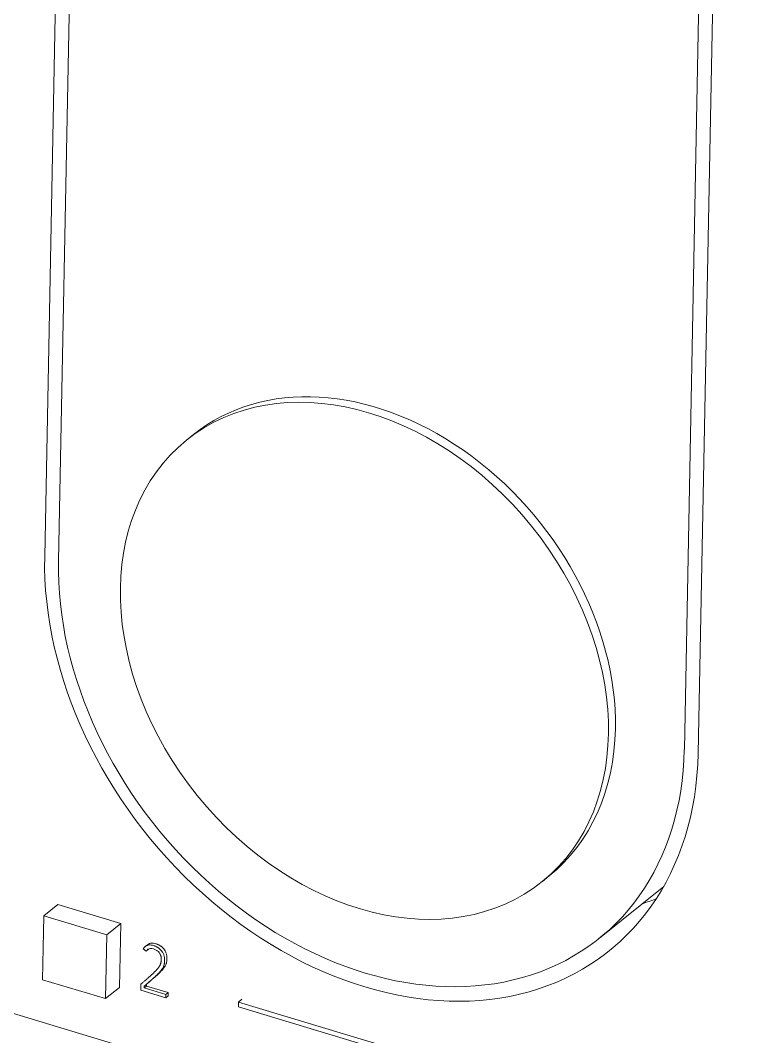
# Model space of a CAD drawing. Header units: inches. Extents: x 67578 to 72421, y -34894 to -31675.
# Drawn here: x 69241.25 to 69266.13, y -33885.34 to -33850.76 of the extents above; entities that cross this region are included whole.
import ezdxf

# ---------------------------------------------------------------- set-up
doc = ezdxf.new("R2010")
doc.units = ezdxf.units.IN
doc.header["$MEASUREMENT"] = 0

# ---------------------------------------------------------------- blocks, each defined once
blk = doc.blocks.new('A$C24EF5112')
at = {"color": 0, "linetype": 'Continuous', "lineweight": 0, "extrusion": (1.17636e-17, 0.017452, 0.999848)}
for p, q in [((-177.592, 271.211), (-180.757, 108.301)), ((-179.946, 108.056), (-176.78, 270.967)), ((-139.815, 259.832), (-142.98, 96.921)), ((-142.169, 96.677), (-139.004, 259.588)), ((-172.383, 115.188), (-171.971, 115.52)), ((-224.177, 93.843), (-153.278, 72.485)), ((-151.366, 89.126), (-150.955, 89.458)), ((-144.197, 88.834), (-147.987, 85.778)), ((-180.81, 87.1), (-179.987, 87.764)), ((-176.267, 86.643), (-179.987, 87.764)), ((-180.81, 87.1), (-180.884, 83.322)), ((-177.091, 85.979), (-180.81, 87.1)), ((-177.091, 85.979), (-176.267, 86.643)), ((-176.341, 82.866), (-176.267, 86.643)), ((-177.164, 82.202), (-177.091, 85.979)), ((-174.688, 85.389), (-174.826, 85.278)), ((-174.931, 85.151), (-174.759, 85.008)), ((-174.621, 85.119), (-174.759, 85.008)), ((-180.884, 83.322), (-177.164, 82.202)), ((-177.164, 82.202), (-176.341, 82.866)), ((-175.077, 83.061), (-175.084, 82.699)), ((-175.053, 83.081), (-175.077, 83.061)), ((-174.749, 82.948), (-174.886, 82.837)), ((-174.886, 82.837), (-174.885, 82.932)), ((-174.747, 83.042), (-174.885, 82.932)), ((-174.749, 82.948), (-174.747, 83.042)), ((-173.457, 82.559), (-174.749, 82.948)), ((-175.084, 82.699), (-173.598, 82.252)), ((-173.594, 82.448), (-174.886, 82.837)), ((-173.598, 82.252), (-173.594, 82.448)), ((-173.461, 82.362), (-173.598, 82.252)), ((-173.457, 82.559), (-173.594, 82.448)), ((-173.461, 82.362), (-173.457, 82.559)), ((-169.309, 82.001), (-169.315, 81.718)), ((-169.315, 81.718), (-149.648, 75.793)), ((-169.309, 82.001), (-169.104, 82.167)), ((-149.41, 76.007), (-169.309, 82.001))]:
    blk.add_line(p, q, dxfattribs=at)
at = {"color": 0, "linetype": 'Continuous', "lineweight": 0}
for centre in [(-160.819, 156.46), (-161.875, 102.157)]:
    blk.add_ellipse(centre, major_axis=(10.508, -13.031), ratio=0.75727, dxfattribs=at)
for centre, major_axis, start_param, end_param in [((-161.463, 102.489), (10.508, -13.031), 0.734265, 3.141593), ((-161.463, 102.489), (14.067, -17.445), 3.875858, 7.017451), ((-161.463, 102.489), (13.476, -16.711), 3.875858, 7.017451), ((-161.463, 102.489), (10.508, -13.031), 0, 0.734265), ((-155.149, 107.581), (14.067, -17.445), 5.992168, 6.04186)]:
    blk.add_ellipse(centre, major_axis=major_axis, ratio=0.75727, start_param=start_param, end_param=end_param, dxfattribs=at)
for points, knots in [([(-174.885, 82.932), (-174.842, 82.969), (-174.757, 83.044), (-174.631, 83.154), (-174.508, 83.261), (-174.389, 83.366), (-174.276, 83.467), (-174.17, 83.565), (-174.071, 83.66), (-173.983, 83.752), (-173.905, 83.84), (-173.839, 83.925), (-173.785, 84.007), (-173.749, 84.08), (-173.724, 84.142), (-173.707, 84.197), (-173.693, 84.257), (-173.682, 84.32), (-173.675, 84.385), (-173.671, 84.454), (-173.672, 84.528), (-173.68, 84.607), (-173.693, 84.686), (-173.714, 84.765), (-173.744, 84.844), (-173.775, 84.908), (-173.806, 84.957), (-173.831, 84.994), (-173.859, 85.033), (-173.892, 85.072), (-173.93, 85.111), (-173.972, 85.148), (-174.02, 85.185), (-174.072, 85.22), (-174.128, 85.255), (-174.191, 85.287), (-174.259, 85.315), (-174.391, 85.359), (-174.664, 85.406), (-174.862, 85.28), (-174.931, 85.151)], [0, 0, 0, 0, 0.048004, 0.095097, 0.141278, 0.185999, 0.228718, 0.269437, 0.307815, 0.343526, 0.376603, 0.406725, 0.433635, 0.457492, 0.472108, 0.48732, 0.503186, 0.519426, 0.535765, 0.552259, 0.57073, 0.589215, 0.607835, 0.62639, 0.644811, 0.663394, 0.672373, 0.68198, 0.692247, 0.70311, 0.714574, 0.726746, 0.739692, 0.753474, 0.768167, 0.783918, 0.800939, 0.819353, 0.881523, 1, 1, 1, 1]), ([(-174.747, 83.042), (-174.705, 83.08), (-174.62, 83.154), (-174.494, 83.265), (-174.37, 83.372), (-174.251, 83.476), (-174.138, 83.578), (-174.032, 83.676), (-173.934, 83.771), (-173.846, 83.863), (-173.768, 83.951), (-173.701, 84.036), (-173.648, 84.118), (-173.612, 84.19), (-173.587, 84.253), (-173.57, 84.308), (-173.555, 84.368), (-173.544, 84.43), (-173.537, 84.496), (-173.534, 84.565), (-173.535, 84.639), (-173.543, 84.717), (-173.556, 84.797), (-173.577, 84.876), (-173.607, 84.955), (-173.638, 85.018), (-173.668, 85.068), (-173.694, 85.105), (-173.722, 85.144), (-173.755, 85.183), (-173.793, 85.221), (-173.835, 85.259), (-173.882, 85.296), (-173.934, 85.331), (-173.991, 85.365), (-174.054, 85.397), (-174.122, 85.426), (-174.253, 85.47), (-174.464, 85.506), (-174.621, 85.444), (-174.688, 85.389)], [0, 0, 0, 0, 0.0480044, 0.0950969, 0.1412775, 0.1859994, 0.228718, 0.2694374, 0.307815, 0.3435258, 0.3766025, 0.4067255, 0.4336351, 0.457492, 0.4721084, 0.4873203, 0.5031862, 0.519426, 0.5357645, 0.5522595, 0.5707304, 0.5892154, 0.6078346, 0.6263896, 0.6448111, 0.6633935, 0.6723733, 0.6819802, 0.6922475, 0.7031104, 0.7145744, 0.726746, 0.7396919, 0.7534743, 0.7681668, 0.7839177, 0.8009392, 0.819353, 0.881523, 0.954087, 0.954087, 0.954087, 0.954087]), ([(-174.759, 85.008), (-174.709, 85.098), (-174.569, 85.189), (-174.339, 85.15), (-174.178, 85.085), (-174.04, 84.987), (-173.961, 84.883), (-173.92, 84.801), (-173.899, 84.745), (-173.884, 84.688), (-173.875, 84.63), (-173.87, 84.572), (-173.869, 84.515), (-173.872, 84.459), (-173.878, 84.404), (-173.887, 84.351), (-173.9, 84.302), (-173.913, 84.256), (-173.931, 84.207), (-173.957, 84.154), (-173.993, 84.095), (-174.039, 84.032), (-174.092, 83.967), (-174.15, 83.9), (-174.214, 83.831), (-174.282, 83.762), (-174.354, 83.692), (-174.429, 83.622), (-174.506, 83.554), (-174.583, 83.486), (-174.658, 83.42), (-174.732, 83.355), (-174.804, 83.293), (-174.873, 83.234), (-174.938, 83.179), (-174.998, 83.128), (-175.035, 83.097), (-175.053, 83.081)], [0, 0, 0, 0, 0.09943, 0.150945, 0.199195, 0.240637, 0.2798, 0.295394, 0.310938, 0.326681, 0.342661, 0.358816, 0.375251, 0.391744, 0.408047, 0.424226, 0.439924, 0.454758, 0.468767, 0.488525, 0.511149, 0.536757, 0.564665, 0.594142, 0.625206, 0.657561, 0.690904, 0.725249, 0.759827, 0.793857, 0.827339, 0.86001, 0.891601, 0.922115, 0.950752, 0.976714, 1, 1, 1, 1])]:
    blk.add_open_spline(points, degree=3, knots=knots, dxfattribs=at)
blk.add_open_spline([(-174.621, 85.119), (-174.617, 85.127), (-174.612, 85.136), (-174.607, 85.143)], degree=3, dxfattribs=at)

msp = doc.modelspace()

# ---------------------------------------------------------------- block references
at = {"xscale": 0.5760000000000001, "yscale": 0.5760000000000001, "zscale": 0.5760000000000001}
msp.add_blockref('A$C24EF5112', (69346.197, -33931.397), dxfattribs=at)

doc.saveas('drawing.dxf')
